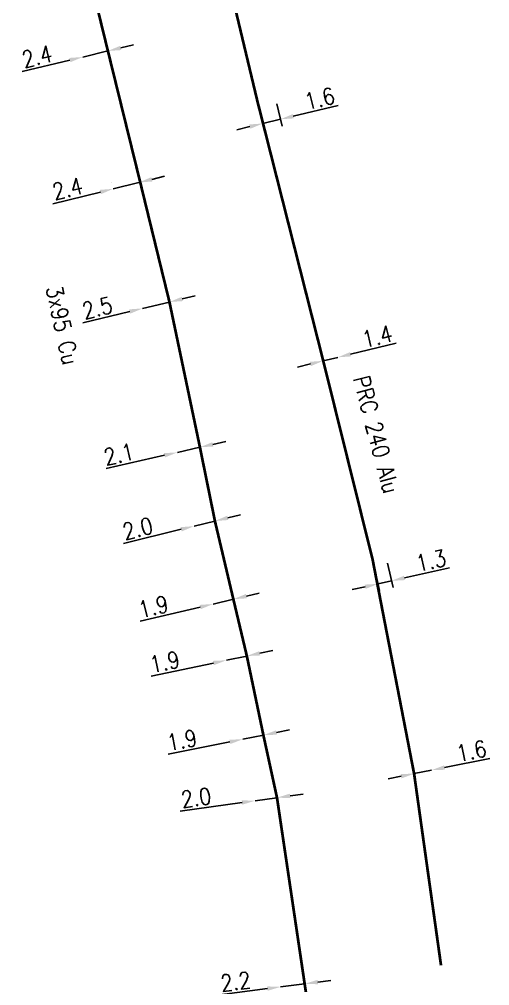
# Model space of a CAD drawing. Header units: millimetres. Extents: x 156382 to 158006, y 120998 to 122000.
# Drawn here: x 157861.8 to 157904.5, y 121566.6 to 121654.1 of the extents above; entities that cross this region are included whole.
import ezdxf
from ezdxf.enums import TextEntityAlignment as Align

# ---------------------------------------------------------------- set-up
doc = ezdxf.new("R2010")
doc.units = ezdxf.units.MM
doc.header["$PDMODE"] = 34
doc.layers.get('DEFPOINTS').update_dxf_attribs({"linetype": 'CONTINUOUS'})
doc.layers.add('M_110', color=1, linetype='M_ST_10')
doc.styles.get("Standard").update_dxf_attribs({"font": 'romans.shx', "width": 0.85})
doc.linetypes.add('M_ST_10', pattern='A,5,-0.3,["++",Standard,S=1,R=0,X=0,Y=-0.5],-2.8', length=8.1)
doc.dimstyles.get("Standard").update_dxf_attribs({"dimtxt": 1.5, "dimasz": 1.2, "dimexe": 0.625, "dimexo": 0.625, "dimgap": 0.25, "dimtad": 1, "dimdec": 1, "dimzin": 0, "dimdsep": 46, "dimtxsty": 'Standard', "dimcen": -0.5, "dimadec": 0, "dimazin": 0, "dimtfac": 1, "dimtdec": 1, "dimtmove": 0, "dimatfit": 3, "dimfxl": 0, "dimtolj": 1, "dimtzin": 0, "dimarcsym": 0})

# ---------------------------------------------------------------- blocks, each defined once
blk = doc.blocks.new('*D167')
at = {"layer": 'DEFPOINTS', "color": 0, "linetype": 'Continuous', "transparency": 16777216}
for p in [(157885.526, 121566.469), (157887.708, 121566.75), (157887.708, 121566.75)]:
    blk.add_point(p, dxfattribs=at)
at = {"layer": 'M_110', "color": 0, "linetype": 'Continuous', "lineweight": -2, "transparency": 16777216}
for p, q in [((157884.336, 121566.316), (157880, 121565.757)), ((157887.708, 121566.75), (157885.526, 121566.469)), ((157888.898, 121566.903), (157890.088, 121567.056))]:
    blk.add_line(p, q, dxfattribs=at)
at = {"layer": 'M_110', "color": 0, "linetype": 'Continuous', "transparency": 16777216}
for points in [[(157884.31, 121566.514), (157884.361, 121566.117), (157885.526, 121566.469)], [(157888.872, 121567.101), (157888.923, 121566.705), (157887.708, 121566.75)]]:
    blk.add_solid(points, dxfattribs=at)
at = {"layer": 'M_110', "color": 0, "linetype": 'Continuous', "transparency": 16777216, "insert": (157881.445, 121566.951), "char_height": 1.5, "attachment_point": 5, "rotation": 7.33882}
blk.add_mtext('\\A1;2.2', dxfattribs=at)
blk = doc.blocks.new('*D168')
at = {"layer": 'DEFPOINTS', "color": 0, "linetype": 'Continuous', "transparency": 16777216}
for p in [(157883.219, 121583.34), (157885.201, 121583.614), (157885.201, 121583.614)]:
    blk.add_point(p, dxfattribs=at)
at = {"layer": 'M_110', "color": 0, "linetype": 'Continuous', "lineweight": -2, "transparency": 16777216}
for p, q in [((157886.389, 121583.779), (157887.578, 121583.943)), ((157882.031, 121583.175), (157876.43, 121582.4)), ((157885.201, 121583.614), (157883.219, 121583.34))]:
    blk.add_line(p, q, dxfattribs=at)
at = {"layer": 'M_110', "color": 0, "linetype": 'Continuous', "transparency": 16777216}
for points in [[(157886.362, 121583.977), (157886.417, 121583.58), (157885.201, 121583.614)], [(157882.003, 121583.373), (157882.058, 121582.977), (157883.219, 121583.34)]]:
    blk.add_solid(points, dxfattribs=at)
at = {"layer": 'M_110', "color": 0, "linetype": 'Continuous', "transparency": 16777216, "insert": (157877.864, 121583.608), "char_height": 1.5, "attachment_point": 5, "rotation": 7.88135}
blk.add_mtext('\\A1;2.0', dxfattribs=at)
blk = doc.blocks.new('*D169')
at = {"layer": 'DEFPOINTS', "color": 0, "linetype": 'Continuous', "transparency": 16777216}
for p in [(157883.967, 121589.281), (157883.967, 121589.281), (157882.104, 121588.908)]:
    blk.add_point(p, dxfattribs=at)
at = {"layer": 'M_110', "color": 0, "linetype": 'Continuous', "lineweight": -2, "transparency": 16777216}
for p, q in [((157883.967, 121589.281), (157882.104, 121588.908)), ((157885.144, 121589.516), (157886.32, 121589.752)), ((157880.928, 121588.672), (157875.346, 121587.554))]:
    blk.add_line(p, q, dxfattribs=at)
at = {"layer": 'M_110', "color": 0, "linetype": 'Continuous', "transparency": 16777216}
for points in [[(157885.105, 121589.713), (157885.183, 121589.32), (157883.967, 121589.281)], [(157880.888, 121588.868), (157880.967, 121588.476), (157882.104, 121588.908)]]:
    blk.add_solid(points, dxfattribs=at)
at = {"layer": 'M_110', "color": 0, "linetype": 'Continuous', "transparency": 16777216, "insert": (157876.585, 121588.822), "char_height": 1.5, "attachment_point": 5, "rotation": 11.32616}
blk.add_mtext('\\A1;1.9', dxfattribs=at)
blk = doc.blocks.new('*D170')
at = {"layer": 'DEFPOINTS', "color": 0, "linetype": 'Continuous', "transparency": 16777216}
for p in [(157880.608, 121596.063), (157882.467, 121596.452), (157882.467, 121596.452)]:
    blk.add_point(p, dxfattribs=at)
at = {"layer": 'M_110', "color": 0, "linetype": 'Continuous', "lineweight": -2, "transparency": 16777216}
for p, q in [((157883.642, 121596.698), (157884.817, 121596.943)), ((157882.467, 121596.452), (157880.608, 121596.063)), ((157879.433, 121595.817), (157873.79, 121594.637))]:
    blk.add_line(p, q, dxfattribs=at)
at = {"layer": 'M_110', "color": 0, "linetype": 'Continuous', "transparency": 16777216}
for points in [[(157879.392, 121596.013), (157879.474, 121595.622), (157880.608, 121596.063)], [(157883.601, 121596.894), (157883.683, 121596.502), (157882.467, 121596.452)]]:
    blk.add_solid(points, dxfattribs=at)
at = {"layer": 'M_110', "color": 0, "linetype": 'Continuous', "transparency": 16777216, "insert": (157875.019, 121595.916), "char_height": 1.5, "attachment_point": 5, "rotation": 11.81334}
blk.add_mtext('\\A1;1.9', dxfattribs=at)
blk = doc.blocks.new('*D171')
at = {"layer": 'DEFPOINTS', "color": 0, "linetype": 'Continuous', "transparency": 16777216}
for p in [(157881.253, 121601.601), (157881.253, 121601.601), (157879.404, 121601.165)]:
    blk.add_point(p, dxfattribs=at)
at = {"layer": 'M_110', "color": 0, "linetype": 'Continuous', "lineweight": -2, "transparency": 16777216}
for p, q in [((157881.253, 121601.601), (157879.404, 121601.165)), ((157882.421, 121601.877), (157883.589, 121602.152)), ((157878.236, 121600.889), (157872.793, 121599.605))]:
    blk.add_line(p, q, dxfattribs=at)
at = {"layer": 'M_110', "color": 0, "linetype": 'Continuous', "transparency": 16777216}
for points in [[(157882.375, 121602.072), (157882.467, 121601.682), (157881.253, 121601.601)], [(157878.19, 121601.084), (157878.282, 121600.695), (157879.404, 121601.165)]]:
    blk.add_solid(points, dxfattribs=at)
at = {"layer": 'M_110', "color": 0, "linetype": 'Continuous', "transparency": 16777216, "insert": (157873.988, 121600.915), "char_height": 1.5, "attachment_point": 5, "rotation": 13.27513}
blk.add_mtext('\\A1;1.9', dxfattribs=at)
blk = doc.blocks.new('*D172')
at = {"layer": 'DEFPOINTS', "color": 0, "linetype": 'Continuous', "transparency": 16777216}
for p in [(157879.572, 121608.684), (157879.572, 121608.684), (157877.678, 121608.221)]:
    blk.add_point(p, dxfattribs=at)
at = {"layer": 'M_110', "color": 0, "linetype": 'Continuous', "lineweight": -2, "transparency": 16777216}
for p, q in [((157880.738, 121608.97), (157881.903, 121609.255)), ((157879.572, 121608.684), (157877.678, 121608.221)), ((157876.512, 121607.936), (157871.268, 121606.653))]:
    blk.add_line(p, q, dxfattribs=at)
at = {"layer": 'M_110', "color": 0, "linetype": 'Continuous', "transparency": 16777216}
for points in [[(157880.69, 121609.164), (157880.785, 121608.775), (157879.572, 121608.684)], [(157876.465, 121608.13), (157876.56, 121607.742), (157877.678, 121608.221)]]:
    blk.add_solid(points, dxfattribs=at)
at = {"layer": 'M_110', "color": 0, "linetype": 'Continuous', "transparency": 16777216, "insert": (157872.571, 121608.001), "char_height": 1.5, "attachment_point": 5, "rotation": 13.74451}
blk.add_mtext('\\A1;2.0', dxfattribs=at)
blk = doc.blocks.new('*D173')
at = {"layer": 'DEFPOINTS', "color": 0, "linetype": 'Continuous', "transparency": 16777216}
for p in [(157878.213, 121615.369), (157878.213, 121615.369), (157876.165, 121614.905)]:
    blk.add_point(p, dxfattribs=at)
at = {"layer": 'M_110', "color": 0, "linetype": 'Continuous', "lineweight": -2, "transparency": 16777216}
for p, q in [((157878.213, 121615.369), (157876.165, 121614.905)), ((157879.383, 121615.634), (157880.554, 121615.899)), ((157874.994, 121614.64), (157869.717, 121613.446))]:
    blk.add_line(p, q, dxfattribs=at)
at = {"layer": 'M_110', "color": 0, "linetype": 'Continuous', "transparency": 16777216}
for points in [[(157879.339, 121615.829), (157879.428, 121615.439), (157878.213, 121615.369)], [(157874.95, 121614.835), (157875.039, 121614.445), (157876.165, 121614.905)]]:
    blk.add_solid(points, dxfattribs=at)
at = {"layer": 'M_110', "color": 0, "linetype": 'Continuous', "transparency": 16777216, "insert": (157870.865, 121614.731), "char_height": 1.5, "attachment_point": 5, "rotation": 12.75587}
blk.add_mtext('\\A1;2.1', dxfattribs=at)
blk = doc.blocks.new('*D174')
at = {"layer": 'DEFPOINTS', "color": 0, "linetype": 'Continuous', "transparency": 16777216}
for p in [(157875.449, 121628.531), (157875.449, 121628.531), (157873.017, 121627.951)]:
    blk.add_point(p, dxfattribs=at)
at = {"layer": 'M_110', "color": 0, "linetype": 'Continuous', "lineweight": -2, "transparency": 16777216}
for p, q in [((157875.449, 121628.531), (157873.017, 121627.951)), ((157876.616, 121628.809), (157877.783, 121629.088)), ((157871.85, 121627.673), (157867.598, 121626.659))]:
    blk.add_line(p, q, dxfattribs=at)
at = {"layer": 'M_110', "color": 0, "linetype": 'Continuous', "transparency": 16777216}
for points in [[(157876.57, 121629.004), (157876.663, 121628.615), (157875.449, 121628.531)], [(157871.803, 121627.867), (157871.896, 121627.478), (157873.017, 121627.951)]]:
    blk.add_solid(points, dxfattribs=at)
at = {"layer": 'M_110', "color": 0, "linetype": 'Continuous', "transparency": 16777216, "insert": (157868.908, 121627.999), "char_height": 1.5, "attachment_point": 5, "rotation": 13.4136}
blk.add_mtext('\\A1;2.5', dxfattribs=at)
blk = doc.blocks.new('*D175')
at = {"layer": 'DEFPOINTS', "color": 0, "linetype": 'Continuous', "transparency": 16777216}
for p in [(157872.679, 121639.361), (157872.679, 121639.361), (157870.353, 121638.771)]:
    blk.add_point(p, dxfattribs=at)
at = {"layer": 'M_110', "color": 0, "linetype": 'Continuous', "lineweight": -2, "transparency": 16777216}
for p, q in [((157873.845, 121639.648), (157875.01, 121639.935)), ((157870.204, 121639.378), (157870.2, 121639.394)), ((157872.679, 121639.361), (157870.349, 121638.787)), ((157869.184, 121638.501), (157864.88, 121637.441))]:
    blk.add_line(p, q, dxfattribs=at)
at = {"layer": 'M_110', "color": 0, "linetype": 'Continuous', "transparency": 16777216}
for points in [[(157873.797, 121639.842), (157873.892, 121639.454), (157872.679, 121639.361)], [(157869.136, 121638.695), (157869.232, 121638.306), (157870.349, 121638.787)]]:
    blk.add_solid(points, dxfattribs=at)
at = {"layer": 'M_110', "color": 0, "linetype": 'Continuous', "transparency": 16777216, "insert": (157866.21, 121638.798), "char_height": 1.5, "attachment_point": 5, "rotation": 13.83144}
blk.add_mtext('\\A1;2.4', dxfattribs=at)
blk = doc.blocks.new('*D176')
at = {"layer": 'DEFPOINTS', "color": 0, "linetype": 'Continuous', "transparency": 16777216}
for p in [(157869.869, 121651.28), (157869.869, 121651.28), (157867.583, 121650.735)]:
    blk.add_point(p, dxfattribs=at)
at = {"layer": 'M_110', "color": 0, "linetype": 'Continuous', "lineweight": -2, "transparency": 16777216}
for p, q in [((157869.869, 121651.28), (157867.583, 121650.735)), ((157871.037, 121651.559), (157872.204, 121651.837)), ((157866.416, 121650.457), (157862.105, 121649.429))]:
    blk.add_line(p, q, dxfattribs=at)
at = {"layer": 'M_110', "color": 0, "linetype": 'Continuous', "transparency": 16777216}
for points in [[(157870.99, 121651.753), (157871.083, 121651.364), (157869.869, 121651.28)], [(157866.37, 121650.651), (157866.463, 121650.262), (157867.583, 121650.735)]]:
    blk.add_solid(points, dxfattribs=at)
at = {"layer": 'M_110', "color": 0, "linetype": 'Continuous', "transparency": 16777216, "insert": (157863.445, 121650.776), "char_height": 1.5, "attachment_point": 5, "rotation": 13.4136}
blk.add_mtext('\\A1;2.4', dxfattribs=at)
blk = doc.blocks.new('*D201')
at = {"layer": 'DEFPOINTS', "color": 0, "linetype": 'Continuous', "transparency": 16777216}
for p in [(157885.033, 121647.099), (157883.428, 121646.716), (157883.907, 121644.707)]:
    blk.add_point(p, dxfattribs=at)
at = {"layer": 'M_110', "color": 0, "linetype": 'Continuous', "lineweight": -2, "transparency": 16777216}
for p, q in [((157883.573, 121646.108), (157884.052, 121644.099)), ((157885.178, 121646.491), (157885.657, 121644.482)), ((157886.68, 121645.368), (157890.755, 121646.34)), ((157883.907, 121644.707), (157885.512, 121645.09)), ((157882.74, 121644.429), (157881.573, 121644.15))]:
    blk.add_line(p, q, dxfattribs=at)
at = {"layer": 'M_110', "color": 0, "linetype": 'Continuous', "transparency": 16777216}
for points in [[(157886.633, 121645.563), (157886.726, 121645.174), (157885.512, 121645.09)], [(157882.694, 121644.623), (157882.787, 121644.234), (157883.907, 121644.707)]]:
    blk.add_solid(points, dxfattribs=at)
at = {"layer": 'M_110', "color": 0, "linetype": 'Continuous', "transparency": 16777216, "insert": (157889.069, 121646.966), "char_height": 1.5, "attachment_point": 5, "rotation": 13.41377}
blk.add_mtext('\\A1;1.6', dxfattribs=at)
blk = doc.blocks.new('*D202')
at = {"layer": 'DEFPOINTS', "color": 0, "linetype": 'Continuous', "transparency": 16777216}
for p in [(157889.395, 121623.201), (157889.395, 121623.201), (157890.708, 121623.517)]:
    blk.add_point(p, dxfattribs=at)
at = {"layer": 'M_110', "color": 0, "linetype": 'Continuous', "lineweight": -2, "transparency": 16777216}
for p, q in [((157891.874, 121623.798), (157896.006, 121624.793)), ((157889.395, 121623.201), (157890.708, 121623.517)), ((157888.229, 121622.92), (157887.062, 121622.639))]:
    blk.add_line(p, q, dxfattribs=at)
at = {"layer": 'M_110', "color": 0, "linetype": 'Continuous', "transparency": 16777216}
for points in [[(157888.182, 121623.114), (157888.275, 121622.725), (157889.395, 121623.201)], [(157891.827, 121623.992), (157891.921, 121623.604), (157890.708, 121623.517)]]:
    blk.add_solid(points, dxfattribs=at)
at = {"layer": 'M_110', "color": 0, "linetype": 'Continuous', "transparency": 16777216, "insert": (157894.289, 121625.408), "char_height": 1.5, "attachment_point": 5, "rotation": 13.54342}
blk.add_mtext('\\A1;1.4', dxfattribs=at)
blk = doc.blocks.new('*D203')
at = {"layer": 'DEFPOINTS', "color": 0, "linetype": 'Continuous', "transparency": 16777216}
for p in [(157893.872, 121605.187), (157895.092, 121605.461), (157894.365, 121602.991)]:
    blk.add_point(p, dxfattribs=at)
at = {"layer": 'M_110', "color": 0, "linetype": 'Continuous', "lineweight": -2, "transparency": 16777216}
for p, q in [((157895.228, 121604.851), (157895.721, 121602.654)), ((157894.009, 121604.577), (157894.501, 121602.381)), ((157896.755, 121603.527), (157900.843, 121604.443)), ((157894.365, 121602.991), (157895.584, 121603.264)), ((157893.194, 121602.728), (157892.023, 121602.465))]:
    blk.add_line(p, q, dxfattribs=at)
at = {"layer": 'M_110', "color": 0, "linetype": 'Continuous', "transparency": 16777216}
for points in [[(157896.711, 121603.722), (157896.799, 121603.332), (157895.584, 121603.264)], [(157893.15, 121602.923), (157893.237, 121602.533), (157894.365, 121602.991)]]:
    blk.add_solid(points, dxfattribs=at)
at = {"layer": 'M_110', "color": 0, "linetype": 'Continuous', "transparency": 16777216, "insert": (157899.166, 121605.092), "char_height": 1.5, "attachment_point": 5, "rotation": 12.64065}
blk.add_mtext('\\A1;1.3', dxfattribs=at)
blk = doc.blocks.new('*D204')
at = {"layer": 'DEFPOINTS', "color": 0, "linetype": 'Continuous', "transparency": 16777216}
for p in [(157897.633, 121585.792), (157897.633, 121585.792), (157899.202, 121586.105)]:
    blk.add_point(p, dxfattribs=at)
at = {"layer": 'M_110', "color": 0, "linetype": 'Continuous', "lineweight": -2, "transparency": 16777216}
for p, q in [((157900.379, 121586.339), (157904.487, 121587.157)), ((157896.456, 121585.558), (157895.279, 121585.323)), ((157897.633, 121585.792), (157899.202, 121586.105))]:
    blk.add_line(p, q, dxfattribs=at)
at = {"layer": 'M_110', "color": 0, "linetype": 'Continuous', "transparency": 16777216}
for points in [[(157900.34, 121586.535), (157900.418, 121586.143), (157899.202, 121586.105)], [(157896.417, 121585.754), (157896.495, 121585.361), (157897.633, 121585.792)]]:
    blk.add_solid(points, dxfattribs=at)
at = {"layer": 'M_110', "color": 0, "linetype": 'Continuous', "transparency": 16777216, "insert": (157902.826, 121587.846), "char_height": 1.5, "attachment_point": 5, "rotation": 11.26368}
blk.add_mtext('\\A1;1.6', dxfattribs=at)

msp = doc.modelspace()

# ---------------------------------------------------------------- linework, layer by layer
at = {"layer": 'M_110', "linetype": 'M_ST_10', "const_width": 0.25, "flags": 128}
msp.add_lwpolyline([(157877.728, 121668.777), (157878.055, 121667.833), (157881.007, 121656.834), (157883.428, 121646.716), (157889.395, 121623.201), (157893.872, 121605.187), (157897.633, 121585.792), (157900.075, 121568.417)], dxfattribs=at)
at = {"layer": 'M_110', "const_width": 0.25, "flags": 128}
msp.add_lwpolyline([(157866.707, 121663.773), (157867.029, 121662.843), (157869.869, 121651.28), (157872.797, 121639.39), (157875.449, 121628.531), (157878.213, 121615.369), (157879.572, 121608.684), (157881.244, 121601.599), (157882.467, 121596.452), (157883.967, 121589.281), (157885.201, 121583.614), (157887.708, 121566.75), (157887.826, 121565.954)], dxfattribs=at)

# ---------------------------------------------------------------- texts
at = {"layer": 'M_110', "linetype": 'Continuous', "width": 0.85}
msp.add_text('3x95 Cu', height=1.5, rotation=282.34426, dxfattribs=at).set_placement((157864.232, 121629.81))
msp.add_text('PRC 240 Alu', height=1.5, rotation=284.80194, dxfattribs=at).set_placement((157894.211, 121616.531), align=Align.MIDDLE)

# ---------------------------------------------------------------- dimensions: what is measured, and where the dimension line sits
at = {"layer": 'M_110', "linetype": 'Continuous'}
for base, p1, p2, angle, picture, middle in [((157869.86929, 121651.28045), (157867.5834, 121650.7353), (157869.86929, 121651.28045), 193.4136, '*D176', (157863.67688, 121649.80366)), ((157883.907, 121644.707), (157885.033, 121647.099), (157883.428, 121646.716), 193.41377, '*D201', (157889.301, 121645.993)), ((157872.679, 121639.361), (157870.353, 121638.771), (157872.679, 121639.361), 193.83144, '*D175', (157866.449, 121637.827)), ((157875.449, 121628.531), (157873.017, 121627.951), (157875.449, 121628.531), 193.4136, '*D174', (157869.14, 121627.026)), ((157889.395, 121623.201), (157890.708, 121623.517), (157889.395, 121623.201), 193.54342, '*D202', (157894.523, 121624.436)), ((157878.213, 121615.369), (157876.165, 121614.905), (157878.213, 121615.369), 192.75587, '*D173', (157871.086, 121613.756)), ((157879.5722, 121608.6844), (157877.678, 121608.2211), (157879.5722, 121608.6844), 193.74451, '*D172', (157872.8081, 121607.0299)), ((157894.3646, 121602.9905), (157895.0917, 121605.4606), (157893.872, 121605.1871), 192.64065, '*D203', (157899.3846, 121604.1164)), ((157881.253, 121601.601), (157879.404, 121601.165), (157881.253, 121601.601), 193.27513, '*D171', (157874.218, 121599.941)), ((157882.467, 121596.452), (157880.608, 121596.063), (157882.467, 121596.452), 191.81334, '*D170', (157875.223, 121594.937)), ((157883.967, 121589.281), (157882.104, 121588.908), (157883.967, 121589.281), 191.32616, '*D169', (157876.782, 121587.842)), ((157897.633, 121585.792), (157899.202, 121586.105), (157897.633, 121585.792), 11.26368, '*D204', (157903.022, 121586.865)), ((157885.201, 121583.614), (157883.219, 121583.34), (157885.201, 121583.614), 187.88135, '*D168', (157878.001, 121582.617)), ((157887.708, 121566.75), (157885.526, 121566.469), (157887.708, 121566.75), 7.33882, '*D167', (157881.573, 121565.96))]:
    dim = msp.add_linear_dim(base=base, p1=p1, p2=p2, angle=angle, dimstyle='Standard', dxfattribs=at)
    dim.commit()
    dim.dimension.update_dxf_attribs({"geometry": picture, "text_midpoint": middle, "dimtype": 160})

doc.saveas('drawing.dxf')
